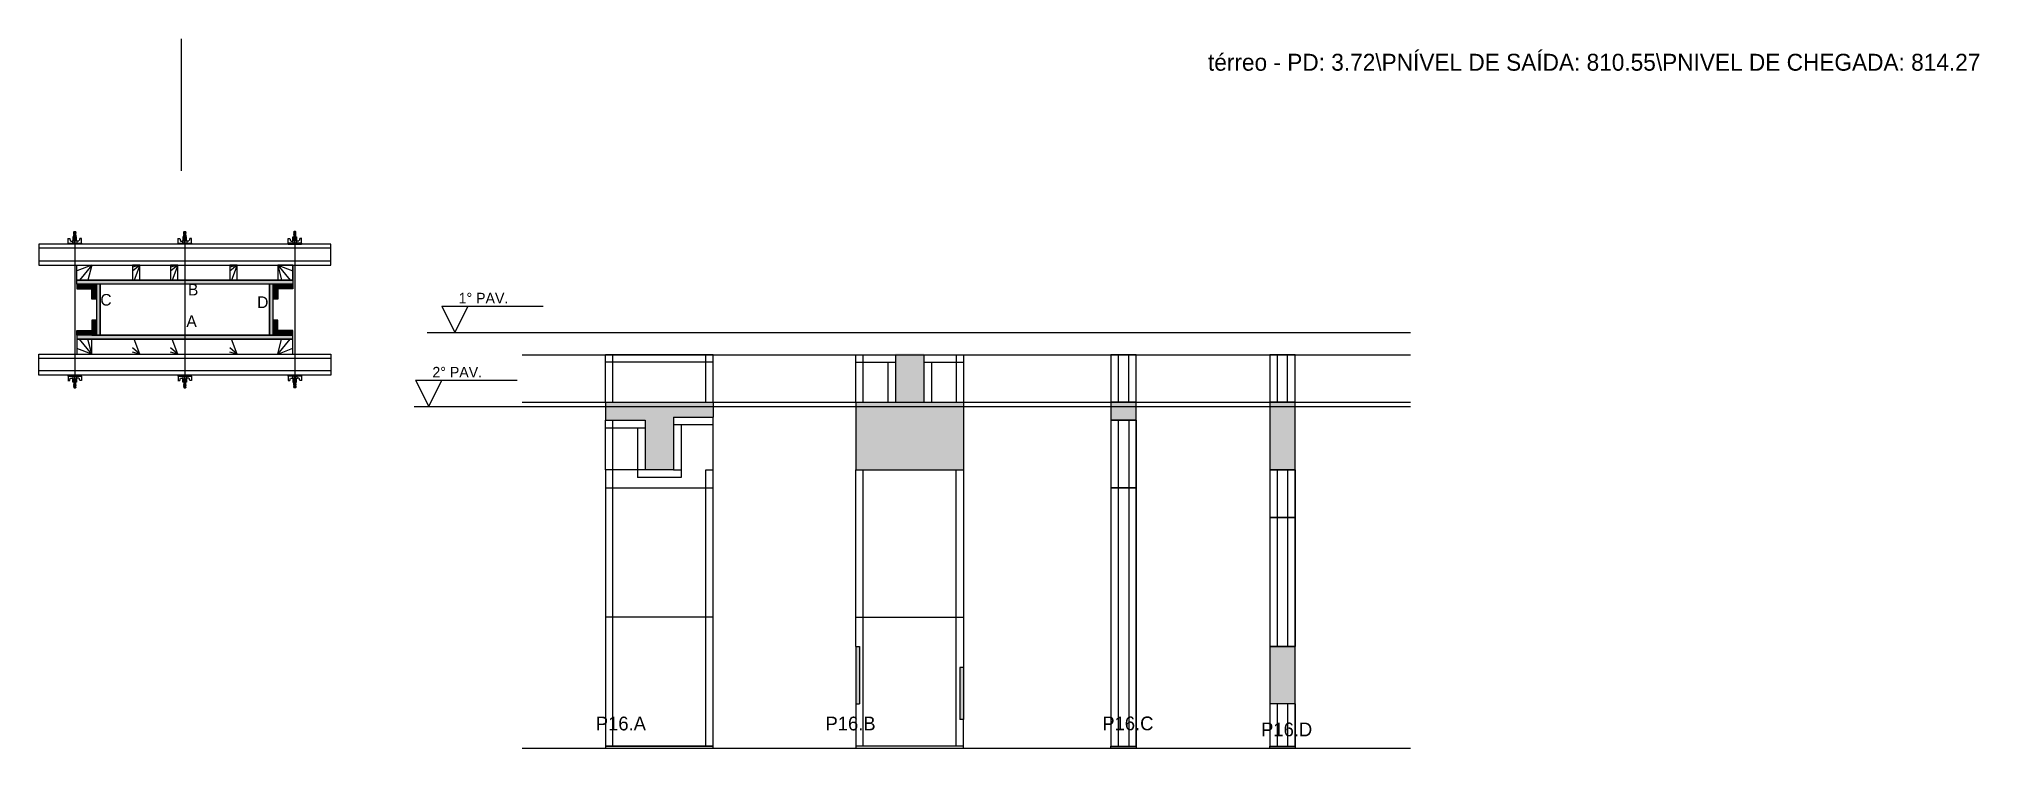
# Model space of a CAD drawing. Header units: metres. Extents: x 16167 to 18001, y 3977 to 4648.
import ezdxf

# ---------------------------------------------------------------- set-up
doc = ezdxf.new("R2010")
doc.units = ezdxf.units.M
for name, color, linetype in [('CHAPA', 7, 'Continuous'), ('COTA', 7, 'Continuous'), ('Hachura', 7, 'Continuous'), ('Madeira', 7, 'Continuous'), ('NIVEL 1° PAV.', 7, 'Continuous'), ('NIVEL 2° PAV.', 7, 'Continuous'), ('NOMENCLATURA', 7, 'Continuous'), ('Nível', 7, 'Continuous'), ('Painéis', 7, 'Continuous'), ('Perfil Metálico', 7, 'Continuous'), ('SARR_2.2x7', 7, 'Continuous'), ('SARRAFO', 7, 'Continuous'), ('Texto Seção', 7, 'Continuous'), ('TEXTO_GERAL', 7, 'Continuous')]:
    doc.layers.add(name, color=color, linetype=linetype)

msp = doc.modelspace()

# ---------------------------------------------------------------- hatches: boundary and pattern name
at = {"layer": 'COTA'}
h = msp.add_hatch(color=7, dxfattribs=at)
h.dxf.hatch_style = 1
h.paths.add_polyline_path([(16938.9, 4239.9), (17040.9, 4239.9), (17040.9, 4239.9), (17040.9, 4303.9), (17040.9, 4303.9), (17003.4, 4303.9), (17003.4, 4303.9), (17003.4, 4349.9), (17003.4, 4349.9), (16976.4, 4349.9), (16976.4, 4349.9), (16976.4, 4303.9), (16976.4, 4303.9), (16938.9, 4303.9), (16938.9, 4303.9), (16938.9, 4239.9)])
h = msp.add_hatch(color=7, dxfattribs=at)
h.dxf.hatch_style = 1
h.paths.add_polyline_path([(16766.7, 4289.9), (16804.2, 4289.9), (16804.2, 4289.9), (16804.2, 4303.9), (16804.2, 4303.9), (16702.2, 4303.9), (16702.2, 4303.9), (16702.2, 4286.9), (16702.2, 4286.9), (16739.7, 4286.9), (16739.7, 4286.9), (16739.7, 4239.9), (16739.7, 4239.9), (16766.7, 4239.9), (16766.7, 4239.9), (16766.7, 4289.9)])
h = msp.add_hatch(color=7, dxfattribs=at)
h.dxf.hatch_style = 1
h.paths.add_polyline_path([(17180.1, 4286.9), (17204.1, 4286.9), (17204.1, 4286.9), (17204.1, 4303.9), (17204.1, 4303.9), (17180.1, 4303.9), (17180.1, 4303.9), (17180.1, 4286.9)])
h = msp.add_hatch(color=7, dxfattribs=at)
h.dxf.hatch_style = 1
h.paths.add_polyline_path([(17330.2, 4239.9), (17354.2, 4239.9), (17354.2, 4239.9), (17354.2, 4303.9), (17354.2, 4303.9), (17330.2, 4303.9), (17330.2, 4303.9), (17330.2, 4239.9)])
h = msp.add_hatch(color=7, dxfattribs=at)
h.dxf.hatch_style = 1
h.paths.add_polyline_path([(16942.4, 4018.9), (16942.4, 4072.9), (16942.4, 4072.9), (16938.9, 4072.9), (16938.9, 4072.9), (16938.9, 4018.9), (16938.9, 4018.9), (16942.4, 4018.9)])
h = msp.add_hatch(color=7, dxfattribs=at)
h.dxf.hatch_style = 1
h.paths.add_polyline_path([(17330.2, 4018.9), (17354.2, 4018.9), (17354.2, 4018.9), (17354.2, 4072.9), (17354.2, 4072.9), (17330.2, 4072.9), (17330.2, 4072.9), (17330.2, 4018.9)])
h = msp.add_hatch(color=7, dxfattribs=at)
h.dxf.hatch_style = 1
h.paths.add_polyline_path([(17037.4, 4003.9), (17040.9, 4003.9), (17040.9, 4003.9), (17040.9, 4053.3), (17040.9, 4053.3), (17037.4, 4053.3), (17037.4, 4053.3), (17037.4, 4003.9)])
at = {"layer": 'Hachura'}
h = msp.add_hatch(color=7, dxfattribs=at)
h.dxf.hatch_style = 1
h.paths.add_polyline_path([(16202.6, 4415.5), (16202.6, 4419.5), (16202.6, 4419.5), (16406.6, 4419.5), (16406.6, 4419.5), (16406.6, 4415.5), (16406.6, 4415.5), (16202.6, 4415.5)])
h = msp.add_hatch(color=7, dxfattribs=at)
h.dxf.hatch_style = 1
h.paths.add_polyline_path([(16202.6, 4415.5), (16202.6, 4419.5), (16202.6, 4419.5), (16406.6, 4419.5), (16406.6, 4419.5), (16406.6, 4415.5), (16406.6, 4415.5), (16202.6, 4415.5)])
h = msp.add_hatch(color=7, dxfattribs=at)
h.dxf.hatch_style = 1
h.paths.add_polyline_path([(16216.6, 4415.5), (16216.6, 4411.1), (16216.6, 4411.1), (16202.6, 4411.1), (16202.6, 4411.1), (16202.6, 4415.5), (16202.6, 4415.5), (16216.6, 4415.5)])
h = msp.add_hatch(color=7, dxfattribs=at)
h.dxf.hatch_style = 1
h.paths.add_polyline_path([(16221, 4415.5), (16216.6, 4415.5), (16216.6, 4415.5), (16216.6, 4401.5), (16216.6, 4401.5), (16221, 4401.5), (16221, 4401.5), (16221, 4415.5)])
h = msp.add_hatch(color=7, dxfattribs=at)
h.dxf.hatch_style = 1
h.paths.add_polyline_path([(16224.6, 4415.5), (16221, 4415.5), (16221, 4415.5), (16221, 4367.5), (16221, 4367.5), (16224.6, 4367.5), (16224.6, 4367.5), (16224.6, 4415.5)])
h = msp.add_hatch(color=7, dxfattribs=at)
h.dxf.hatch_style = 1
h.paths.add_polyline_path([(16224.6, 4415.5), (16221, 4415.5), (16221, 4415.5), (16221, 4367.5), (16221, 4367.5), (16224.6, 4367.5), (16224.6, 4367.5), (16224.6, 4415.5)])
h = msp.add_hatch(color=7, dxfattribs=at)
h.dxf.hatch_style = 1
h.paths.add_polyline_path([(16388.2, 4415.5), (16384.6, 4415.5), (16384.6, 4415.5), (16384.6, 4367.5), (16384.6, 4367.5), (16388.2, 4367.5), (16388.2, 4367.5), (16388.2, 4415.5)])
h = msp.add_hatch(color=7, dxfattribs=at)
h.dxf.hatch_style = 1
h.paths.add_polyline_path([(16388.2, 4415.5), (16384.6, 4415.5), (16384.6, 4415.5), (16384.6, 4367.5), (16384.6, 4367.5), (16388.2, 4367.5), (16388.2, 4367.5), (16388.2, 4415.5)])
h = msp.add_hatch(color=7, dxfattribs=at)
h.dxf.hatch_style = 1
h.paths.add_polyline_path([(16392.6, 4415.5), (16388.2, 4415.5), (16388.2, 4415.5), (16388.2, 4401.5), (16388.2, 4401.5), (16392.6, 4401.5), (16392.6, 4401.5), (16392.6, 4415.5)])
h = msp.add_hatch(color=7, dxfattribs=at)
h.dxf.hatch_style = 1
h.paths.add_polyline_path([(16392.6, 4415.5), (16392.6, 4411.1), (16392.6, 4411.1), (16406.6, 4411.1), (16406.6, 4411.1), (16406.6, 4415.5), (16406.6, 4415.5), (16392.6, 4415.5)])
h = msp.add_hatch(color=7, dxfattribs=at)
h.dxf.hatch_style = 1
h.paths.add_polyline_path([(16216.6, 4367.5), (16216.6, 4371.9), (16216.6, 4371.9), (16202.6, 4371.9), (16202.6, 4371.9), (16202.6, 4367.5), (16202.6, 4367.5), (16216.6, 4367.5)])
h = msp.add_hatch(color=7, dxfattribs=at)
h.dxf.hatch_style = 1
h.paths.add_polyline_path([(16202.6, 4367.5), (16202.6, 4363.5), (16202.6, 4363.5), (16406.6, 4363.5), (16406.6, 4363.5), (16406.6, 4367.5), (16406.6, 4367.5), (16202.6, 4367.5)])
h = msp.add_hatch(color=7, dxfattribs=at)
h.dxf.hatch_style = 1
h.paths.add_polyline_path([(16202.6, 4367.5), (16202.6, 4363.5), (16202.6, 4363.5), (16406.6, 4363.5), (16406.6, 4363.5), (16406.6, 4367.5), (16406.6, 4367.5), (16202.6, 4367.5)])
h = msp.add_hatch(color=7, dxfattribs=at)
h.dxf.hatch_style = 1
h.paths.add_polyline_path([(16221, 4367.5), (16216.6, 4367.5), (16216.6, 4367.5), (16216.6, 4381.5), (16216.6, 4381.5), (16221, 4381.5), (16221, 4381.5), (16221, 4367.5)])
h = msp.add_hatch(color=7, dxfattribs=at)
h.dxf.hatch_style = 1
h.paths.add_polyline_path([(16392.6, 4367.5), (16388.2, 4367.5), (16388.2, 4367.5), (16388.2, 4381.5), (16388.2, 4381.5), (16392.6, 4381.5), (16392.6, 4381.5), (16392.6, 4367.5)])
h = msp.add_hatch(color=7, dxfattribs=at)
h.dxf.hatch_style = 1
h.paths.add_polyline_path([(16392.6, 4367.5), (16392.6, 4371.9), (16392.6, 4371.9), (16406.6, 4371.9), (16406.6, 4371.9), (16406.6, 4367.5), (16406.6, 4367.5), (16392.6, 4367.5)])

# ---------------------------------------------------------------- linework, layer by layer
at = {"layer": 'CHAPA', "color": 7, "lineweight": 25}
for points in [[(16202.6, 4415.5), (16202.6, 4419.5), (16406.6, 4419.5), (16406.6, 4415.5)], [(16202.6, 4415.5), (16202.6, 4419.5), (16406.6, 4419.5), (16406.6, 4415.5)], [(16224.6, 4415.5), (16221, 4415.5), (16221, 4367.5), (16224.6, 4367.5)], [(16224.6, 4415.5), (16221, 4415.5), (16221, 4367.5), (16224.6, 4367.5)], [(16388.2, 4415.5), (16384.6, 4415.5), (16384.6, 4367.5), (16388.2, 4367.5)], [(16388.2, 4415.5), (16384.6, 4415.5), (16384.6, 4367.5), (16388.2, 4367.5)], [(16202.6, 4367.5), (16202.6, 4363.5), (16406.6, 4363.5), (16406.6, 4367.5)], [(16202.6, 4367.5), (16202.6, 4363.5), (16406.6, 4363.5), (16406.6, 4367.5)]]:
    msp.add_lwpolyline(points, close=True, dxfattribs=at)
at = {"layer": 'COTA', "color": 7, "lineweight": 25}
for p, q in [((16702.2, 4303.9), (16702.2, 4286.9)), ((16804.2, 4303.9), (16804.2, 4289.9)), ((16938.9, 4303.9), (16938.9, 4239.9)), ((17040.9, 4303.9), (17040.9, 4239.9)), ((16938.9, 4072.9), (16938.9, 4018.9)), ((17040.9, 4053.3), (17040.9, 4003.9))]:
    msp.add_line(p, q, dxfattribs=at)
for points in [[(17204.1, 4286.9), (17204.1, 4303.9), (17180.1, 4303.9), (17180.1, 4286.9)], [(17354.2, 4239.9), (17354.2, 4303.9), (17330.2, 4303.9), (17330.2, 4239.9)], [(17354.2, 4018.9), (17354.2, 4072.9), (17330.2, 4072.9), (17330.2, 4018.9)]]:
    msp.add_lwpolyline(points, dxfattribs=at)
at = {"layer": 'Defpoints', "color": 7, "lineweight": 25}
msp.add_line((16301.6, 4522.6), (16301.6, 4647.6), dxfattribs=at)
at = {"layer": 'Hachura', "color": 7, "lineweight": 25}
for p, q in [((16194.1, 4458.7), (16195.8, 4458.7)), ((16194.2, 4453.5), (16194.2, 4458.7)), ((16195.8, 4458.7), (16196.4, 4456.5)), ((16202.3, 4460.2), (16198.9, 4460.2)), ((16202.3, 4460.2), (16198.9, 4460.2)), ((16198.9, 4460.2), (16198.9, 4457)), ((16199.5, 4464.6), (16201.7, 4463.5)), ((16201.6, 4463.3), (16199.5, 4464.3)), ((16199.5, 4463.4), (16201.7, 4462.3)), ((16201.6, 4462.1), (16199.5, 4463.2)), ((16199.5, 4462.3), (16201.7, 4461.2)), ((16201.6, 4461), (16199.5, 4462)), ((16200.7, 4460.2), (16199.5, 4460.9)), ((16199.6, 4465), (16199.9, 4465.3)), ((16199.6, 4464.7), (16199.6, 4465)), ((16199.6, 4465), (16199.6, 4465)), ((16201.5, 4465), (16199.6, 4465)), ((16199.6, 4464.7), (16201.5, 4463.7)), ((16199.6, 4464.7), (16201.5, 4463.7)), ((16199.6, 4463.5), (16199.6, 4464.2)), ((16201.5, 4463.2), (16199.6, 4464.2)), ((16199.6, 4463.5), (16201.5, 4462.6)), ((16199.6, 4462.4), (16199.6, 4463)), ((16201.5, 4462), (16199.6, 4463)), ((16199.6, 4462.8), (16199.6, 4463)), ((16199.6, 4462.4), (16201.5, 4461.4)), ((16199.6, 4461.2), (16199.6, 4461.8)), ((16201.5, 4460.9), (16199.6, 4461.8)), ((16199.6, 4461.2), (16201.5, 4460.2)), ((16200.5, 4460.2), (16199.6, 4460.7)), ((16199.6, 4460.2), (16199.6, 4460.7)), ((16199.9, 4465.3), (16201.2, 4465.3)), ((16200, 4460.2), (16200, 4457)), ((16201.5, 4464.4), (16200.2, 4465)), ((16201.6, 4464.4), (16200.5, 4465)), ((16200.6, 4464.3), (16200.6, 4322.5)), ((16201, 4465), (16201.7, 4464.7)), ((16201.5, 4465), (16201.2, 4465.3)), ((16201.2, 4465), (16201.5, 4464.9)), ((16201.5, 4464.9), (16201.5, 4465)), ((16201.5, 4464.4), (16201.5, 4463.7)), ((16201.5, 4462.6), (16201.5, 4463.2)), ((16201.5, 4461.8), (16201.5, 4462)), ((16201.5, 4461.8), (16201.5, 4461.4)), ((16201.5, 4460.9), (16201.5, 4460.2)), ((16201.5, 4460.2), (16201.5, 4457)), ((16202.3, 4457), (16202.3, 4460.2)), ((16205.4, 4458.7), (16204.8, 4456.5)), ((16207, 4458.7), (16205.4, 4458.7)), ((16207, 4454.4), (16207, 4458.7)), ((16298.1, 4458.7), (16299.8, 4458.7)), ((16298.2, 4453.5), (16298.2, 4458.7)), ((16299.8, 4458.7), (16300.4, 4456.5)), ((16306.3, 4460.2), (16302.9, 4460.2)), ((16306.3, 4460.2), (16302.9, 4460.2)), ((16302.9, 4460.2), (16302.9, 4457)), ((16303.5, 4464.6), (16305.7, 4463.5)), ((16305.6, 4463.3), (16303.5, 4464.3)), ((16303.5, 4463.4), (16305.7, 4462.3)), ((16305.6, 4462.1), (16303.5, 4463.2)), ((16303.5, 4462.3), (16305.7, 4461.2)), ((16305.6, 4461), (16303.5, 4462)), ((16304.7, 4460.2), (16303.5, 4460.9)), ((16303.6, 4465), (16303.9, 4465.3)), ((16303.6, 4464.7), (16303.6, 4465)), ((16303.6, 4465), (16303.6, 4465)), ((16305.5, 4465), (16303.6, 4465)), ((16303.6, 4464.7), (16305.5, 4463.7)), ((16303.6, 4464.7), (16305.5, 4463.7)), ((16303.6, 4463.5), (16303.6, 4464.2)), ((16305.5, 4463.2), (16303.6, 4464.2)), ((16303.6, 4463.5), (16305.5, 4462.6)), ((16303.6, 4462.4), (16303.6, 4463)), ((16305.5, 4462), (16303.6, 4463)), ((16303.6, 4462.8), (16303.6, 4463)), ((16303.6, 4462.4), (16305.5, 4461.4)), ((16303.6, 4461.2), (16303.6, 4461.8)), ((16305.5, 4460.9), (16303.6, 4461.8)), ((16303.6, 4461.2), (16305.5, 4460.2)), ((16304.5, 4460.2), (16303.6, 4460.7)), ((16303.6, 4460.2), (16303.6, 4460.7)), ((16303.9, 4465.3), (16305.2, 4465.3)), ((16304, 4460.2), (16304, 4457)), ((16305.5, 4464.4), (16304.2, 4465)), ((16305.6, 4464.4), (16304.5, 4465)), ((16304.6, 4464.3), (16304.6, 4322.5)), ((16305, 4465), (16305.7, 4464.7)), ((16305.5, 4465), (16305.2, 4465.3)), ((16305.2, 4465), (16305.5, 4464.9)), ((16305.5, 4464.9), (16305.5, 4465)), ((16305.5, 4464.4), (16305.5, 4463.7)), ((16305.5, 4462.6), (16305.5, 4463.2)), ((16305.5, 4461.8), (16305.5, 4462)), ((16305.5, 4461.8), (16305.5, 4461.4)), ((16305.5, 4460.9), (16305.5, 4460.2)), ((16305.5, 4460.2), (16305.5, 4457)), ((16306.3, 4457), (16306.3, 4460.2)), ((16309.4, 4458.7), (16308.8, 4456.5)), ((16311, 4458.7), (16309.4, 4458.7)), ((16311, 4454.4), (16311, 4458.7)), ((16402.2, 4454.4), (16402.2, 4458.7)), ((16402.2, 4458.7), (16403.8, 4458.7)), ((16403.8, 4458.7), (16404.4, 4456.5)), ((16406.9, 4460.2), (16410.3, 4460.2)), ((16406.9, 4460.2), (16410.3, 4460.2)), ((16406.9, 4457), (16406.9, 4460.2)), ((16408.2, 4465), (16407.5, 4464.7)), ((16409.7, 4464.6), (16407.5, 4463.5)), ((16409.7, 4463.4), (16407.5, 4462.3)), ((16409.7, 4462.3), (16407.5, 4461.2)), ((16407.6, 4464.4), (16408.7, 4465)), ((16407.6, 4463.3), (16409.7, 4464.3)), ((16407.6, 4462.1), (16409.7, 4463.2)), ((16407.6, 4461), (16409.7, 4462)), ((16407.7, 4465), (16408, 4465.3)), ((16408, 4465), (16407.7, 4464.9)), ((16407.7, 4464.9), (16407.7, 4465)), ((16407.7, 4464.4), (16409, 4465)), ((16407.7, 4465), (16409.6, 4465)), ((16409.6, 4464.7), (16407.7, 4463.7)), ((16409.6, 4464.7), (16407.7, 4463.7)), ((16407.7, 4464.4), (16407.7, 4463.7)), ((16407.7, 4463.2), (16409.6, 4464.2)), ((16409.6, 4463.5), (16407.7, 4462.6)), ((16407.7, 4462.6), (16407.7, 4463.2)), ((16407.7, 4462), (16409.6, 4463)), ((16409.6, 4462.4), (16407.7, 4461.4)), ((16407.7, 4461.8), (16407.7, 4462)), ((16407.7, 4461.8), (16407.7, 4461.4)), ((16407.7, 4460.9), (16409.6, 4461.8)), ((16409.6, 4461.2), (16407.7, 4460.2)), ((16407.7, 4460.9), (16407.7, 4460.2)), ((16407.7, 4460.2), (16407.7, 4457)), ((16409.3, 4465.3), (16408, 4465.3)), ((16408.5, 4460.2), (16409.7, 4460.9)), ((16408.6, 4464.3), (16408.6, 4322.5)), ((16408.7, 4460.2), (16409.6, 4460.7)), ((16409.2, 4460.2), (16409.2, 4457)), ((16409.6, 4465), (16409.3, 4465.3)), ((16409.6, 4464.7), (16409.6, 4465)), ((16409.6, 4465), (16409.6, 4465)), ((16409.6, 4463.5), (16409.6, 4464.2)), ((16409.6, 4462.4), (16409.6, 4463)), ((16409.6, 4462.8), (16409.6, 4463)), ((16409.6, 4461.2), (16409.6, 4461.8)), ((16409.6, 4460.2), (16409.6, 4460.7)), ((16410.3, 4460.2), (16410.3, 4457)), ((16413.4, 4458.7), (16412.8, 4456.5)), ((16415.1, 4458.7), (16413.4, 4458.7)), ((16415, 4453.5), (16415, 4458.7)), ((16194.1, 4454.4), (16207, 4454.4)), ((16194.1, 4454.4), (16199.3, 4454.4)), ((16207, 4453.5), (16194.2, 4453.5)), ((16194.3, 4454.4), (16194.3, 4453.5)), ((16194.5, 4454.4), (16194.5, 4453.5)), ((16194.8, 4454.4), (16194.8, 4453.5)), ((16195.3, 4454.4), (16195.3, 4453.5)), ((16196.1, 4454.4), (16196.1, 4453.5)), ((16196.7, 4456.2), (16198.7, 4456.2)), ((16197.6, 4454.4), (16197.6, 4453.5)), ((16206.1, 4453.5), (16198.3, 4453.5)), ((16198.7, 4457), (16202.5, 4457)), ((16198.7, 4454.4), (16198.7, 4457)), ((16200.6, 4454.4), (16198.7, 4454.4)), ((16199.3, 4454.4), (16200, 4454.4)), ((16199.6, 4454.1), (16199.6, 4454.3)), ((16199.6, 4453.7), (16199.6, 4454.1)), ((16200.3, 4454.4), (16200.3, 4456.4)), ((16200.6, 4454.4), (16200.6, 4453.5)), ((16200.8, 4456.4), (16200.8, 4454.4)), ((16201.6, 4454.3), (16201.6, 4453.9)), ((16202.5, 4457), (16202.3, 4457)), ((16202.5, 4457), (16202.3, 4457)), ((16202.5, 4457), (16202.5, 4454.4)), ((16204.5, 4456.2), (16202.5, 4456.2)), ((16203.6, 4454.4), (16203.6, 4453.5)), ((16205.1, 4454.4), (16205.1, 4453.5)), ((16205.9, 4454.4), (16205.9, 4453.5)), ((16206.4, 4454.4), (16206.4, 4453.5)), ((16206.7, 4454.4), (16206.7, 4453.5)), ((16206.9, 4454.4), (16206.9, 4453.5)), ((16207, 4454.4), (16207, 4453.5)), ((16298.1, 4454.4), (16311, 4454.4)), ((16298.1, 4454.4), (16303.3, 4454.4)), ((16311, 4453.5), (16298.2, 4453.5)), ((16298.3, 4454.4), (16298.3, 4453.5)), ((16298.5, 4454.4), (16298.5, 4453.5)), ((16298.8, 4454.4), (16298.8, 4453.5)), ((16299.3, 4454.4), (16299.3, 4453.5)), ((16300.1, 4454.4), (16300.1, 4453.5)), ((16300.7, 4456.2), (16302.7, 4456.2)), ((16301.6, 4454.4), (16301.6, 4453.5)), ((16310.1, 4453.5), (16302.3, 4453.5)), ((16302.7, 4457), (16306.5, 4457)), ((16302.7, 4454.4), (16302.7, 4457)), ((16304.6, 4454.4), (16302.7, 4454.4)), ((16303.3, 4454.4), (16304, 4454.4)), ((16303.6, 4454.1), (16303.6, 4454.3)), ((16303.6, 4453.7), (16303.6, 4454.1)), ((16304.3, 4454.4), (16304.3, 4456.4)), ((16304.6, 4454.4), (16304.6, 4453.5)), ((16304.8, 4456.4), (16304.8, 4454.4)), ((16305.6, 4454.3), (16305.6, 4453.9)), ((16306.5, 4457), (16306.3, 4457)), ((16306.5, 4457), (16306.3, 4457)), ((16306.5, 4457), (16306.5, 4454.4)), ((16308.5, 4456.2), (16306.5, 4456.2)), ((16307.6, 4454.4), (16307.6, 4453.5)), ((16309.1, 4454.4), (16309.1, 4453.5)), ((16309.9, 4454.4), (16309.9, 4453.5)), ((16310.4, 4454.4), (16310.4, 4453.5)), ((16310.7, 4454.4), (16310.7, 4453.5)), ((16310.9, 4454.4), (16310.9, 4453.5)), ((16311, 4454.4), (16311, 4453.5)), ((16415.1, 4454.4), (16402.2, 4454.4)), ((16402.2, 4454.4), (16402.2, 4453.5)), ((16402.2, 4453.5), (16415, 4453.5)), ((16402.3, 4454.4), (16402.3, 4453.5)), ((16402.5, 4454.4), (16402.5, 4453.5)), ((16402.8, 4454.4), (16402.8, 4453.5)), ((16403.1, 4453.5), (16410.9, 4453.5)), ((16403.3, 4454.4), (16403.3, 4453.5)), ((16404.1, 4454.4), (16404.1, 4453.5)), ((16404.7, 4456.2), (16406.7, 4456.2)), ((16405.6, 4454.4), (16405.6, 4453.5)), ((16410.5, 4457), (16406.7, 4457)), ((16406.7, 4457), (16406.7, 4454.4)), ((16406.7, 4457), (16406.9, 4457)), ((16406.7, 4457), (16406.9, 4457)), ((16407.6, 4454.3), (16407.6, 4453.9)), ((16408.4, 4456.4), (16408.4, 4454.4)), ((16408.6, 4454.4), (16410.5, 4454.4)), ((16408.6, 4454.4), (16408.6, 4453.5)), ((16408.9, 4454.4), (16408.9, 4456.4)), ((16409.9, 4454.4), (16409.2, 4454.4)), ((16409.6, 4454.1), (16409.6, 4454.3)), ((16409.6, 4453.7), (16409.6, 4454.1)), ((16415.1, 4454.4), (16409.9, 4454.4)), ((16410.5, 4454.4), (16410.5, 4457)), ((16412.5, 4456.2), (16410.5, 4456.2)), ((16411.6, 4454.4), (16411.6, 4453.5)), ((16413.1, 4454.4), (16413.1, 4453.5)), ((16413.9, 4454.4), (16413.9, 4453.5)), ((16414.4, 4454.4), (16414.4, 4453.5)), ((16414.7, 4454.4), (16414.7, 4453.5)), ((16414.9, 4454.4), (16414.9, 4453.5)), ((16207, 4329.5), (16194.2, 4329.5)), ((16194.2, 4329.5), (16194.2, 4324.4)), ((16194.3, 4328.6), (16194.3, 4329.5)), ((16194.5, 4328.6), (16194.5, 4329.5)), ((16194.8, 4328.6), (16194.8, 4329.5)), ((16195.3, 4328.6), (16195.3, 4329.5)), ((16196.1, 4328.6), (16196.1, 4329.5)), ((16197.6, 4328.6), (16197.6, 4329.5)), ((16206.1, 4329.5), (16198.3, 4329.5)), ((16199.6, 4329.4), (16199.6, 4328.9)), ((16200.6, 4328.6), (16200.6, 4329.5)), ((16201.6, 4328.7), (16201.6, 4329.2)), ((16203.6, 4328.6), (16203.6, 4329.5)), ((16205.1, 4328.6), (16205.1, 4329.5)), ((16205.9, 4328.6), (16205.9, 4329.5)), ((16206.4, 4328.6), (16206.4, 4329.5)), ((16206.7, 4328.6), (16206.7, 4329.5)), ((16206.9, 4328.6), (16206.9, 4329.5)), ((16207, 4328.6), (16207, 4329.5)), ((16311, 4329.5), (16298.2, 4329.5)), ((16298.2, 4329.5), (16298.2, 4324.4)), ((16298.3, 4328.6), (16298.3, 4329.5)), ((16298.5, 4328.6), (16298.5, 4329.5)), ((16298.8, 4328.6), (16298.8, 4329.5)), ((16299.3, 4328.6), (16299.3, 4329.5)), ((16300.1, 4328.6), (16300.1, 4329.5)), ((16301.6, 4328.6), (16301.6, 4329.5)), ((16310.1, 4329.5), (16302.3, 4329.5)), ((16303.6, 4329.4), (16303.6, 4328.9)), ((16304.6, 4328.6), (16304.6, 4329.5)), ((16305.6, 4328.7), (16305.6, 4329.2)), ((16307.6, 4328.6), (16307.6, 4329.5)), ((16309.1, 4328.6), (16309.1, 4329.5)), ((16309.9, 4328.6), (16309.9, 4329.5)), ((16310.4, 4328.6), (16310.4, 4329.5)), ((16310.7, 4328.6), (16310.7, 4329.5)), ((16310.9, 4328.6), (16310.9, 4329.5)), ((16311, 4328.6), (16311, 4329.5)), ((16402.2, 4329.5), (16415, 4329.5)), ((16402.2, 4328.6), (16402.2, 4329.5)), ((16402.3, 4328.6), (16402.3, 4329.5)), ((16402.5, 4328.6), (16402.5, 4329.5)), ((16402.8, 4328.6), (16402.8, 4329.5)), ((16403.1, 4329.5), (16410.9, 4329.5)), ((16403.3, 4328.6), (16403.3, 4329.5)), ((16404.1, 4328.6), (16404.1, 4329.5)), ((16405.6, 4328.6), (16405.6, 4329.5)), ((16407.6, 4328.7), (16407.6, 4329.2)), ((16408.6, 4328.6), (16408.6, 4329.5)), ((16409.6, 4329.4), (16409.6, 4328.9)), ((16411.6, 4328.6), (16411.6, 4329.5)), ((16413.1, 4328.6), (16413.1, 4329.5)), ((16413.9, 4328.6), (16413.9, 4329.5)), ((16414.4, 4328.6), (16414.4, 4329.5)), ((16414.7, 4328.6), (16414.7, 4329.5)), ((16414.9, 4328.6), (16414.9, 4329.5)), ((16415, 4329.5), (16415, 4324.4)), ((16194.1, 4328.6), (16207, 4328.6)), ((16194.1, 4328.6), (16199.3, 4328.6)), ((16194.1, 4324.4), (16195.8, 4324.4)), ((16195.8, 4324.4), (16196.4, 4326.6)), ((16196.7, 4326.8), (16198.7, 4326.8)), ((16200.6, 4328.6), (16198.7, 4328.6)), ((16198.7, 4328.6), (16198.7, 4326)), ((16198.7, 4326), (16202.5, 4326)), ((16198.9, 4322.8), (16198.9, 4326)), ((16202.3, 4322.9), (16198.9, 4322.9)), ((16202.3, 4322.8), (16198.9, 4322.8)), ((16199.3, 4328.6), (16200, 4328.6)), ((16200.7, 4322.8), (16199.5, 4322.2)), ((16201.6, 4322.1), (16199.5, 4321)), ((16199.5, 4320.8), (16201.7, 4321.9)), ((16201.6, 4320.9), (16199.5, 4319.9)), ((16199.5, 4319.6), (16201.7, 4320.7)), ((16201.6, 4319.8), (16199.5, 4318.7)), ((16199.5, 4318.5), (16201.7, 4319.5)), ((16199.6, 4328.9), (16199.6, 4328.7)), ((16199.6, 4321.8), (16201.5, 4322.8)), ((16200.5, 4322.8), (16199.6, 4322.4)), ((16199.6, 4322.8), (16199.6, 4322.4)), ((16201.5, 4322.2), (16199.6, 4321.2)), ((16199.6, 4321.8), (16199.6, 4321.2)), ((16199.6, 4320.7), (16201.5, 4321.7)), ((16201.5, 4321), (16199.6, 4320)), ((16199.6, 4320.7), (16199.6, 4320)), ((16199.6, 4319.5), (16201.5, 4320.5)), ((16199.6, 4320.3), (16199.6, 4320)), ((16201.5, 4319.8), (16199.6, 4318.9)), ((16199.6, 4319.5), (16199.6, 4318.9)), ((16199.6, 4318.4), (16201.5, 4319.3)), ((16199.6, 4318.4), (16201.5, 4319.3)), ((16199.6, 4318.4), (16199.6, 4318)), ((16199.6, 4318), (16199.6, 4318)), ((16199.6, 4318), (16199.9, 4317.7)), ((16201.5, 4318), (16199.6, 4318)), ((16199.9, 4317.7), (16201.2, 4317.7)), ((16200, 4322.8), (16200, 4326)), ((16201.5, 4318.7), (16200.2, 4318)), ((16200.3, 4328.6), (16200.3, 4326.6)), ((16201.6, 4318.6), (16200.5, 4318)), ((16200.8, 4326.6), (16200.8, 4328.6)), ((16201, 4318), (16201.7, 4318.4)), ((16201.2, 4318), (16201.5, 4318.2)), ((16201.5, 4318), (16201.2, 4317.7)), ((16201.5, 4322.8), (16201.5, 4326)), ((16201.5, 4322.2), (16201.5, 4322.8)), ((16201.5, 4321.2), (16201.5, 4321.7)), ((16201.5, 4321.2), (16201.5, 4321)), ((16201.5, 4320.5), (16201.5, 4319.8)), ((16201.5, 4318.7), (16201.5, 4319.3)), ((16201.5, 4318.2), (16201.5, 4318)), ((16202.3, 4326), (16202.3, 4322.8)), ((16202.5, 4326), (16202.3, 4326)), ((16202.5, 4326), (16202.3, 4326)), ((16202.5, 4326), (16202.5, 4328.6)), ((16204.5, 4326.8), (16202.5, 4326.8)), ((16205.4, 4324.4), (16204.8, 4326.6)), ((16207, 4324.4), (16205.4, 4324.4)), ((16207, 4328.6), (16207, 4324.4)), ((16298.1, 4328.6), (16311, 4328.6)), ((16298.1, 4328.6), (16303.3, 4328.6)), ((16298.1, 4324.4), (16299.8, 4324.4)), ((16299.8, 4324.4), (16300.4, 4326.6)), ((16300.7, 4326.8), (16302.7, 4326.8)), ((16304.6, 4328.6), (16302.7, 4328.6)), ((16302.7, 4328.6), (16302.7, 4326)), ((16302.7, 4326), (16306.5, 4326)), ((16302.9, 4322.8), (16302.9, 4326)), ((16306.3, 4322.9), (16302.9, 4322.9)), ((16306.3, 4322.8), (16302.9, 4322.8)), ((16303.3, 4328.6), (16304, 4328.6)), ((16304.7, 4322.8), (16303.5, 4322.2)), ((16305.6, 4322.1), (16303.5, 4321)), ((16303.5, 4320.8), (16305.7, 4321.9)), ((16305.6, 4320.9), (16303.5, 4319.9)), ((16303.5, 4319.6), (16305.7, 4320.7)), ((16305.6, 4319.8), (16303.5, 4318.7)), ((16303.5, 4318.5), (16305.7, 4319.5)), ((16303.6, 4328.9), (16303.6, 4328.7)), ((16303.6, 4321.8), (16305.5, 4322.8)), ((16304.5, 4322.8), (16303.6, 4322.4)), ((16303.6, 4322.8), (16303.6, 4322.4)), ((16305.5, 4322.2), (16303.6, 4321.2)), ((16303.6, 4321.8), (16303.6, 4321.2)), ((16303.6, 4320.7), (16305.5, 4321.7)), ((16305.5, 4321), (16303.6, 4320)), ((16303.6, 4320.7), (16303.6, 4320)), ((16303.6, 4319.5), (16305.5, 4320.5)), ((16303.6, 4320.3), (16303.6, 4320)), ((16305.5, 4319.8), (16303.6, 4318.9)), ((16303.6, 4319.5), (16303.6, 4318.9)), ((16303.6, 4318.4), (16305.5, 4319.3)), ((16303.6, 4318.4), (16305.5, 4319.3)), ((16303.6, 4318.4), (16303.6, 4318)), ((16303.6, 4318), (16303.6, 4318)), ((16303.6, 4318), (16303.9, 4317.7)), ((16305.5, 4318), (16303.6, 4318)), ((16303.9, 4317.7), (16305.2, 4317.7)), ((16304, 4322.8), (16304, 4326)), ((16305.5, 4318.7), (16304.2, 4318)), ((16304.3, 4328.6), (16304.3, 4326.6)), ((16305.6, 4318.6), (16304.5, 4318)), ((16304.8, 4326.6), (16304.8, 4328.6)), ((16305, 4318), (16305.7, 4318.4)), ((16305.2, 4318), (16305.5, 4318.2)), ((16305.5, 4318), (16305.2, 4317.7)), ((16305.5, 4322.8), (16305.5, 4326)), ((16305.5, 4322.2), (16305.5, 4322.8)), ((16305.5, 4321.2), (16305.5, 4321.7)), ((16305.5, 4321.2), (16305.5, 4321)), ((16305.5, 4320.5), (16305.5, 4319.8)), ((16305.5, 4318.7), (16305.5, 4319.3)), ((16305.5, 4318.2), (16305.5, 4318)), ((16306.3, 4326), (16306.3, 4322.8)), ((16306.5, 4326), (16306.3, 4326)), ((16306.5, 4326), (16306.3, 4326)), ((16306.5, 4326), (16306.5, 4328.6)), ((16308.5, 4326.8), (16306.5, 4326.8)), ((16309.4, 4324.4), (16308.8, 4326.6)), ((16311, 4324.4), (16309.4, 4324.4)), ((16311, 4328.6), (16311, 4324.4)), ((16415.1, 4328.6), (16402.2, 4328.6)), ((16402.2, 4328.6), (16402.2, 4324.4)), ((16402.2, 4324.4), (16403.8, 4324.4)), ((16403.8, 4324.4), (16404.4, 4326.6)), ((16404.7, 4326.8), (16406.7, 4326.8)), ((16406.7, 4326), (16406.7, 4328.6)), ((16410.5, 4326), (16406.7, 4326)), ((16406.7, 4326), (16406.9, 4326)), ((16406.7, 4326), (16406.9, 4326)), ((16406.9, 4326), (16406.9, 4322.8)), ((16406.9, 4322.9), (16410.3, 4322.9)), ((16406.9, 4322.8), (16410.3, 4322.8)), ((16409.7, 4320.8), (16407.5, 4321.9)), ((16409.7, 4319.6), (16407.5, 4320.7)), ((16409.7, 4318.5), (16407.5, 4319.5)), ((16408.2, 4318), (16407.5, 4318.4)), ((16407.6, 4322.1), (16409.7, 4321)), ((16407.6, 4320.9), (16409.7, 4319.9)), ((16407.6, 4319.8), (16409.7, 4318.7)), ((16407.6, 4318.6), (16408.7, 4318)), ((16407.7, 4322.8), (16407.7, 4326)), ((16407.7, 4322.2), (16407.7, 4322.8)), ((16409.6, 4321.8), (16407.7, 4322.8)), ((16407.7, 4322.2), (16409.6, 4321.2)), ((16407.7, 4321.2), (16407.7, 4321.7)), ((16409.6, 4320.7), (16407.7, 4321.7)), ((16407.7, 4321.2), (16407.7, 4321)), ((16407.7, 4321), (16409.6, 4320)), ((16407.7, 4320.5), (16407.7, 4319.8)), ((16409.6, 4319.5), (16407.7, 4320.5)), ((16407.7, 4319.8), (16409.6, 4318.9)), ((16409.6, 4318.4), (16407.7, 4319.3)), ((16407.7, 4318.7), (16407.7, 4319.3)), ((16409.6, 4318.4), (16407.7, 4319.3)), ((16407.7, 4318.7), (16409, 4318)), ((16408, 4318), (16407.7, 4318.2)), ((16407.7, 4318.2), (16407.7, 4318)), ((16407.7, 4318), (16408, 4317.7)), ((16407.7, 4318), (16409.6, 4318)), ((16409.3, 4317.7), (16408, 4317.7)), ((16408.4, 4326.6), (16408.4, 4328.6)), ((16408.5, 4322.8), (16409.7, 4322.2)), ((16408.6, 4328.6), (16410.5, 4328.6)), ((16408.7, 4322.8), (16409.6, 4322.4)), ((16408.9, 4328.6), (16408.9, 4326.6)), ((16409.9, 4328.6), (16409.2, 4328.6)), ((16409.2, 4322.8), (16409.2, 4326)), ((16409.6, 4318), (16409.3, 4317.7)), ((16409.6, 4328.9), (16409.6, 4328.7)), ((16409.6, 4322.8), (16409.6, 4322.4)), ((16409.6, 4321.8), (16409.6, 4321.2)), ((16409.6, 4320.7), (16409.6, 4320)), ((16409.6, 4320.3), (16409.6, 4320)), ((16409.6, 4319.5), (16409.6, 4318.9)), ((16409.6, 4318.4), (16409.6, 4318)), ((16409.6, 4318), (16409.6, 4318)), ((16415.1, 4328.6), (16409.9, 4328.6)), ((16410.3, 4322.8), (16410.3, 4326)), ((16410.5, 4328.6), (16410.5, 4326)), ((16412.5, 4326.8), (16410.5, 4326.8)), ((16413.4, 4324.4), (16412.8, 4326.6)), ((16415.1, 4324.4), (16413.4, 4324.4))]:
    msp.add_line(p, q, dxfattribs=at)
at = {"layer": 'Madeira', "color": 7, "lineweight": 25}
for p, q in [((16216.6, 4433.5), (16202.6, 4428.1)), ((16216.6, 4433.5), (16205.1, 4419.5)), ((16216.6, 4433.5), (16213.1, 4419.5)), ((16262.1, 4433.5), (16255.1, 4427.8)), ((16262.1, 4433.5), (16255.1, 4431.8)), ((16262.1, 4433.5), (16256.7, 4419.5)), ((16298.1, 4433.5), (16291.1, 4427.8)), ((16298.1, 4433.5), (16291.1, 4431.8)), ((16298.1, 4433.5), (16292.7, 4419.5)), ((16354.1, 4433.5), (16347.1, 4427.8)), ((16354.1, 4433.5), (16347.1, 4431.8)), ((16354.1, 4433.5), (16348.7, 4419.5)), ((16392.6, 4433.5), (16404.1, 4419.5)), ((16392.6, 4433.5), (16396.1, 4419.5)), ((16392.6, 4433.5), (16406.6, 4428.1)), ((16216.6, 4349.5), (16202.6, 4354.9)), ((16216.6, 4349.5), (16205.1, 4363.5)), ((16216.6, 4349.5), (16213.1, 4363.5)), ((16262.1, 4349.5), (16255.1, 4355.3)), ((16262.1, 4349.5), (16255.1, 4351.2)), ((16262.1, 4349.5), (16256.7, 4363.5)), ((16298.1, 4349.5), (16291.1, 4355.3)), ((16298.1, 4349.5), (16291.1, 4351.2)), ((16298.1, 4349.5), (16292.7, 4363.5)), ((16354.1, 4349.5), (16347.1, 4355.3)), ((16354.1, 4349.5), (16347.1, 4351.2)), ((16354.1, 4349.5), (16348.7, 4363.5)), ((16392.6, 4349.5), (16404.1, 4363.5)), ((16392.6, 4349.5), (16396.1, 4363.5)), ((16392.6, 4349.5), (16406.6, 4355))]:
    msp.add_line(p, q, dxfattribs=at)
for points in [[(16406.6, 4433.5), (16406.6, 4419.5), (16202.6, 4419.5), (16202.6, 4433.5)], [(16262.1, 4433.5), (16255.1, 4433.5), (16255.1, 4419.5), (16262.1, 4419.5)], [(16298.1, 4433.5), (16291.1, 4433.5), (16291.1, 4419.5), (16298.1, 4419.5)], [(16354.1, 4433.5), (16347.1, 4433.5), (16347.1, 4419.5), (16354.1, 4419.5)], [(16392.6, 4433.5), (16392.6, 4419.5), (16406.6, 4419.5), (16406.6, 4433.5)], [(16216.6, 4349.5), (16216.6, 4363.5), (16202.6, 4363.5), (16202.6, 4349.5)], [(16406.6, 4349.5), (16406.6, 4363.5), (16202.6, 4363.5), (16202.6, 4349.5)]]:
    msp.add_lwpolyline(points, close=True, dxfattribs=at)
at = {"layer": 'NIVEL 1° PAV.', "color": 7, "lineweight": 25}
for p, q in [((16547.5, 4394.9), (16643.5, 4394.9)), ((16547.5, 4394.9), (16560, 4369.9)), ((16560, 4369.9), (16572.5, 4394.9)), ((16533.7, 4369.9), (17463.4, 4369.9))]:
    msp.add_line(p, q, dxfattribs=at)
at = {"layer": 'NIVEL 2° PAV.', "color": 7, "lineweight": 25}
for p, q in [((16522.7, 4324.9), (16618.7, 4324.9)), ((16522.7, 4324.9), (16535.2, 4299.9)), ((16535.2, 4299.9), (16547.7, 4324.9)), ((16521.3, 4299.9), (17463.4, 4299.9))]:
    msp.add_line(p, q, dxfattribs=at)
at = {"layer": 'Nível', "color": 7, "lineweight": 25}
for p, q in [((16623.5, 4348.9), (17463.4, 4348.9)), ((16623.5, 4303.9), (17463.4, 4303.9)), ((16623.5, 3976.9), (17463.4, 3976.9))]:
    msp.add_line(p, q, dxfattribs=at)
at = {"layer": 'Painéis', "color": 7, "lineweight": 25}
for p, q in [((16804.2, 4348.9), (16702.2, 4348.9)), ((16702.2, 4303.9), (16702.2, 4348.9)), ((16804.2, 4303.9), (16804.2, 4348.9)), ((16938.9, 4303.9), (16938.9, 4348.9)), ((16938.9, 4348.9), (16976.4, 4348.9)), ((16976.4, 4348.9), (16976.4, 4303.9)), ((17003.4, 4348.9), (17040.9, 4348.9)), ((17003.4, 4348.9), (17003.4, 4303.9)), ((17040.9, 4348.9), (17040.9, 4303.9)), ((16702.2, 4303.9), (16804.2, 4303.9)), ((16938.9, 4303.9), (16976.4, 4303.9)), ((17003.4, 4303.9), (17040.9, 4303.9)), ((16702.2, 4239.9), (16702.2, 4286.9)), ((16702.2, 4286.9), (16739.7, 4286.9)), ((16739.7, 4286.9), (16739.7, 4239.9)), ((16766.7, 4289.9), (16766.7, 4239.9)), ((16766.7, 4289.9), (16804.2, 4289.9)), ((16804.2, 4239.9), (16804.2, 4289.9)), ((17180.1, 4286.9), (17180.1, 3978.9)), ((17180.1, 4286.9), (17204.1, 4286.9)), ((17204.1, 4286.9), (17180.1, 4286.9)), ((17204.1, 4286.9), (17180.1, 4286.9)), ((17204.1, 4286.9), (17180.1, 4286.9)), ((17204.1, 3978.9), (17204.1, 4286.9)), ((17204.1, 4286.9), (17204.1, 3978.9)), ((16702.2, 4239.9), (16702.2, 3976.9)), ((16766.7, 4239.9), (16702.2, 4239.9)), ((16804.2, 3976.9), (16804.2, 4239.9)), ((16938.9, 4072.9), (16938.9, 4239.9)), ((16938.9, 4239.9), (17040.9, 4239.9)), ((17040.9, 4239.9), (17040.9, 4053.3)), ((17330.2, 4239.9), (17330.2, 4072.9)), ((17330.2, 4239.9), (17354.2, 4239.9)), ((17354.2, 4239.9), (17330.2, 4239.9)), ((17354.2, 4239.9), (17330.2, 4239.9)), ((17354.2, 4239.9), (17330.2, 4239.9)), ((17354.2, 4239.9), (17354.2, 4072.9)), ((17354.2, 4072.9), (17354.2, 4239.9)), ((16702.2, 4222.9), (16804.2, 4222.9)), ((17180.1, 4222.9), (17204.1, 4222.9)), ((17204.1, 4222.9), (17180.1, 4222.9)), ((17204.1, 4222.9), (17180.1, 4222.9)), ((17204.1, 4222.9), (17180.1, 4222.9)), ((17330.2, 4194.9), (17354.2, 4194.9)), ((17354.2, 4194.9), (17330.2, 4194.9)), ((17354.2, 4194.9), (17330.2, 4194.9)), ((17354.2, 4194.9), (17330.2, 4194.9)), ((16804.2, 4100.9), (16702.2, 4100.9)), ((16938.9, 4100.9), (17040.9, 4100.9)), ((16938.9, 4072.9), (16942.4, 4072.9)), ((16942.4, 4072.9), (16942.4, 4018.9)), ((17330.2, 4072.9), (17354.2, 4072.9)), ((17037.4, 4053.3), (17037.4, 4003.9)), ((17040.9, 4053.3), (17037.4, 4053.3)), ((16938.9, 4018.9), (16938.9, 3976.9)), ((16938.9, 4018.9), (16942.4, 4018.9)), ((17330.2, 4018.9), (17330.2, 3978.9)), ((17354.2, 4018.9), (17330.2, 4018.9)), ((17354.2, 3978.9), (17354.2, 4018.9)), ((17354.2, 4018.9), (17354.2, 3978.9)), ((17040.9, 4003.9), (17037.4, 4003.9)), ((17040.9, 3976.9), (17040.9, 4003.9)), ((16702.2, 3978.9), (16804.2, 3978.9)), ((16938.9, 3976.9), (17040.9, 3976.9)), ((17180.1, 3978.9), (17204.1, 3978.9)), ((17330.2, 3978.9), (17354.2, 3978.9))]:
    msp.add_line(p, q, dxfattribs=at)
for points in [[(16384.6, 4367.5), (16384.6, 4415.5), (16224.6, 4415.5), (16224.6, 4367.5)], [(16804.2, 3978.9), (16702.2, 3978.9), (16702.2, 3976.9), (16804.2, 3976.9)], [(17040.9, 3978.9), (16938.9, 3978.9), (16938.9, 3976.9), (17040.9, 3976.9)], [(17180.1, 3978.9), (17204.1, 3978.9), (17204.1, 3976.9), (17180.1, 3976.9)], [(17330.2, 3978.9), (17354.2, 3978.9), (17354.2, 3976.9), (17330.2, 3976.9)]]:
    msp.add_lwpolyline(points, close=True, dxfattribs=at)
for points in [[(17204.1, 4303.9), (17204.1, 4348.9), (17180.1, 4348.9), (17180.1, 4303.9)], [(17354.2, 4303.9), (17354.2, 4348.9), (17330.2, 4348.9), (17330.2, 4303.9)]]:
    msp.add_lwpolyline(points, dxfattribs=at)
at = {"layer": 'Perfil Metálico', "color": 7, "lineweight": 25}
for points in [[(16166.6, 4453.5), (16166.6, 4433.5), (16442.6, 4433.5), (16442.6, 4453.5)], [(16442.6, 4437.5), (16442.6, 4449.5), (16166.6, 4449.5), (16166.6, 4437.5)], [(16166.6, 4329.5), (16166.6, 4349.5), (16442.6, 4349.5), (16442.6, 4329.5)], [(16442.6, 4345.5), (16442.6, 4333.5), (16166.6, 4333.5), (16166.6, 4345.5)]]:
    msp.add_lwpolyline(points, close=True, dxfattribs=at)
at = {"layer": 'SARR_2.2x7', "color": 7, "lineweight": 25}
for p, q in [((16709.2, 4303.9), (16709.2, 4348.9)), ((16797.2, 4303.9), (16797.2, 4348.9)), ((16945.9, 4303.9), (16945.9, 4348.9)), ((17033.9, 4348.9), (17033.9, 4303.9)), ((16804.2, 4341.9), (16702.2, 4341.9)), ((16938.9, 4341.9), (16976.4, 4341.9)), ((16969.4, 4303.9), (16969.4, 4341.9)), ((17003.4, 4341.9), (17040.9, 4341.9)), ((17010.4, 4341.9), (17010.4, 4303.9)), ((16702.2, 4279.9), (16739.7, 4279.9)), ((16709.2, 4239.9), (16709.2, 4286.9)), ((16732.7, 4279.9), (16732.7, 4239.9)), ((16766.7, 4282.9), (16804.2, 4282.9)), ((16773.7, 4282.9), (16773.7, 4239.9)), ((17187.1, 4286.9), (17187.1, 4222.9)), ((17187.1, 4286.9), (17187.1, 4286.9)), ((17187.1, 4286.9), (17187.1, 4286.9)), ((17197.1, 4286.9), (17197.1, 4222.9)), ((17197.1, 4286.9), (17197.1, 4286.9)), ((17197.1, 4286.9), (17197.1, 4286.9)), ((16709.2, 4222.9), (16709.2, 4239.9)), ((16732.7, 4239.9), (16732.7, 4232.9)), ((16766.7, 4239.9), (16773.7, 4239.9)), ((16773.7, 4239.9), (16773.7, 4232.9)), ((16797.2, 4239.9), (16797.2, 4239.9)), ((16797.2, 4222.9), (16797.2, 4239.9)), ((16797.2, 4239.9), (16804.2, 4239.9)), ((16945.9, 4100.9), (16945.9, 4239.9)), ((17033.9, 4100.9), (17033.9, 4239.9)), ((17337.2, 4239.9), (17337.2, 4072.9)), ((17337.2, 4239.9), (17337.2, 4239.9)), ((17337.2, 4239.9), (17337.2, 4239.9)), ((17347.2, 4239.9), (17347.2, 4072.9)), ((17347.2, 4239.9), (17347.2, 4239.9)), ((17347.2, 4239.9), (17347.2, 4239.9)), ((16709.2, 4100.9), (16709.2, 4222.9)), ((16773.7, 4232.9), (16732.7, 4232.9)), ((16797.2, 4100.9), (16797.2, 4222.9)), ((17187.1, 4222.9), (17187.1, 4222.9)), ((17187.1, 4222.9), (17187.1, 4222.9)), ((17187.1, 4222.9), (17187.1, 3978.9)), ((17197.1, 4222.9), (17197.1, 4222.9)), ((17197.1, 4222.9), (17197.1, 4222.9)), ((17197.1, 4222.9), (17197.1, 3978.9)), ((17337.2, 4194.9), (17337.2, 4194.9)), ((17337.2, 4194.9), (17337.2, 4194.9)), ((17347.2, 4194.9), (17347.2, 4194.9)), ((17347.2, 4194.9), (17347.2, 4194.9)), ((16709.2, 3978.9), (16709.2, 4100.9)), ((16797.2, 3978.9), (16797.2, 4100.9)), ((16945.9, 3978.9), (16945.9, 4100.9)), ((17033.9, 3978.9), (17033.9, 4100.9)), ((17337.2, 4018.9), (17337.2, 3978.9)), ((17347.2, 4018.9), (17347.2, 3978.9)), ((16709.2, 3978.9), (16709.2, 3978.9)), ((16797.2, 3978.9), (16797.2, 3978.9))]:
    msp.add_line(p, q, dxfattribs=at)
for points in [[(17187.1, 4348.9), (17187.1, 4303.9)], [(17197.1, 4303.9), (17197.1, 4348.9)], [(17337.2, 4348.9), (17337.2, 4303.9)], [(17347.2, 4303.9), (17347.2, 4348.9)]]:
    msp.add_lwpolyline(points, dxfattribs=at)
at = {"layer": 'SARRAFO', "color": 7, "lineweight": 25}
for points in [[(16202.6, 4411.1), (16216.6, 4411.1), (16216.6, 4415.5), (16202.6, 4415.5)], [(16216.6, 4401.5), (16216.6, 4415.5), (16221, 4415.5), (16221, 4401.5)], [(16388.2, 4401.5), (16388.2, 4415.5), (16392.6, 4415.5), (16392.6, 4401.5)], [(16406.6, 4411.1), (16392.6, 4411.1), (16392.6, 4415.5), (16406.6, 4415.5)], [(16202.6, 4371.9), (16216.6, 4371.9), (16216.6, 4367.5), (16202.6, 4367.5)], [(16216.6, 4381.5), (16216.6, 4367.5), (16221, 4367.5), (16221, 4381.5)], [(16388.2, 4381.5), (16388.2, 4367.5), (16392.6, 4367.5), (16392.6, 4381.5)], [(16406.6, 4371.9), (16392.6, 4371.9), (16392.6, 4367.5), (16406.6, 4367.5)]]:
    msp.add_lwpolyline(points, close=True, dxfattribs=at)

# ---------------------------------------------------------------- texts
at = {"layer": 'NIVEL 1° PAV.', "color": 7, "lineweight": 25}
msp.add_text('1° PAV.', height=10, dxfattribs=at).set_placement((16563.5, 4397.4))
at = {"layer": 'NIVEL 2° PAV.', "color": 7, "lineweight": 25}
msp.add_text('2° PAV.', height=10, dxfattribs=at).set_placement((16538.7, 4327.4))
at = {"layer": 'NOMENCLATURA', "color": 7, "lineweight": 25}
msp.add_text('térreo - PD: 3.72\\PNÍVEL DE SAÍDA: 810.55\\PNIVEL DE CHEGADA: 814.27', height=16, dxfattribs=at).set_placement((17271.9, 4617.4))
at = {"layer": 'Texto Seção', "color": 7, "lineweight": 25}
for s, p in [('P16.A', (16693.2, 3993.7)), ('P16.B', (16910.3, 3993.7)), ('P16.C', (17172, 3993.8)), ('P16.D', (17322.1, 3988.1))]:
    msp.add_text(s, height=13, dxfattribs=at).set_placement(p)
at = {"layer": 'TEXTO_GERAL', "color": 7, "lineweight": 25}
for s, p in [('C', (16224.8, 4395.3)), ('B', (16307.6, 4404.9)), ('D', (16373, 4393)), ('A', (16306.1, 4375.1))]:
    msp.add_text(s, height=11, dxfattribs=at).set_placement(p)

doc.saveas('drawing.dxf')
